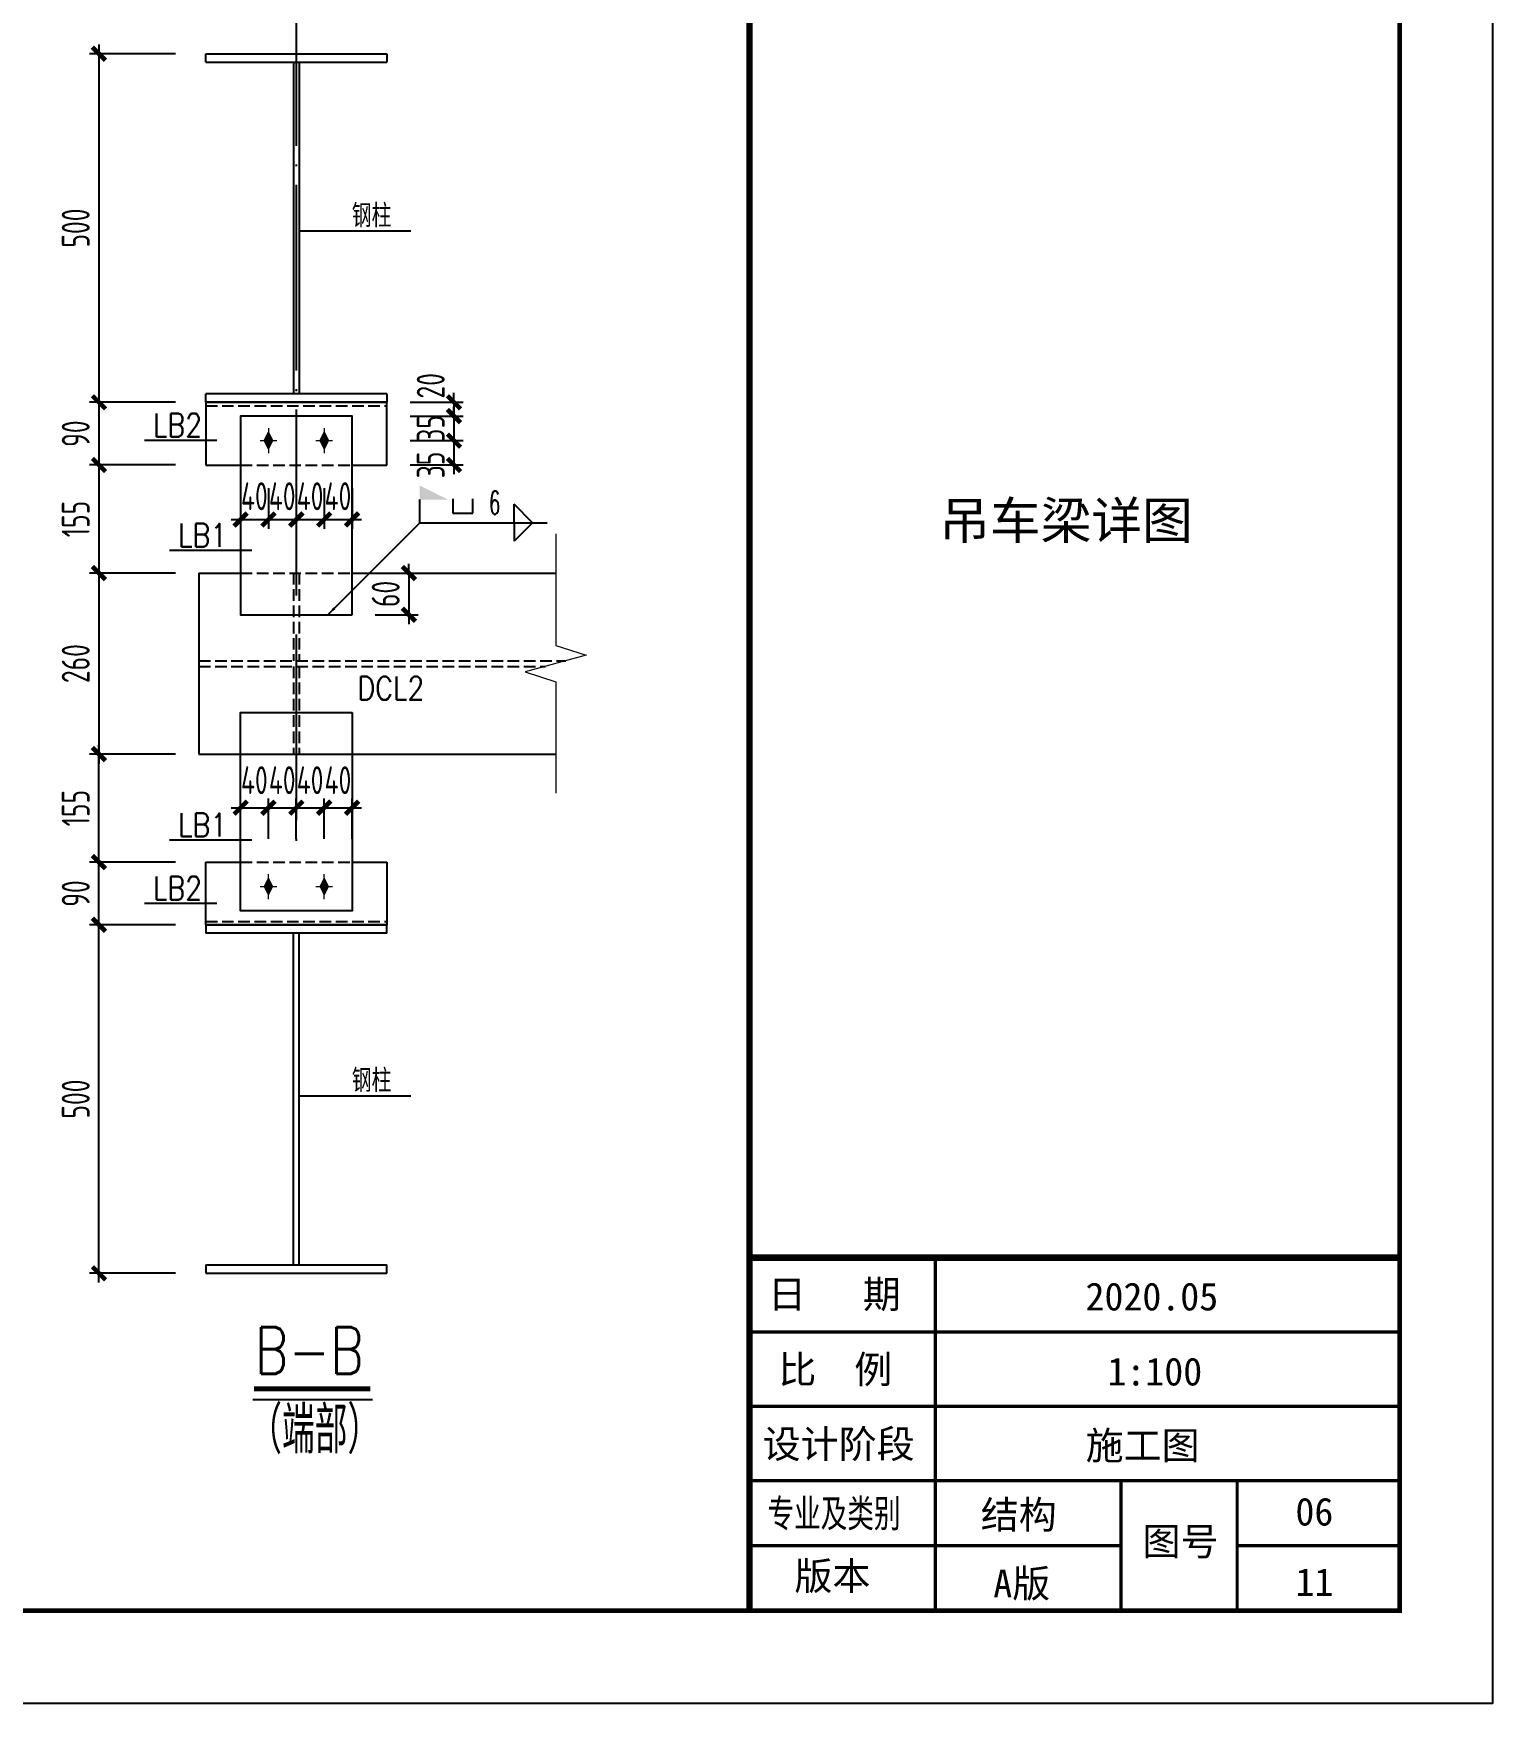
# Model space of a CAD drawing. Extents: x -1389621 to 57380, y -92505 to 283644.
# Drawn here: x -254563 to -238853, y -5907 to 12070 of the extents above; entities that cross this region are included whole.
import ezdxf
from ezdxf.enums import TextEntityAlignment as Align

# ---------------------------------------------------------------- set-up
doc = ezdxf.new("R2010")
doc.units = 0
doc.header["$LTSCALE"] = 100
doc.header["$MEASUREMENT"] = 0
for name, pattern in [('DASH', [0.35, 0.25, -0.1]), ('DOTE', [2.42, 2, -0.2, 0.02, -0.2]), ('SOLID', [0])]:
    doc.linetypes.add(name, pattern=pattern)
doc.layers.get('0').update_dxf_attribs({"linetype": 'CONTINUOUS'})
doc.layers.get('Defpoints').update_dxf_attribs({"linetype": 'CONTINUOUS'})
for name, color, linetype in [('10', 7, 'CONTINUOUS'), ('AXIS', 3, 'CONTINUOUS'), ('BOLTFILL', 2, 'CONTINUOUS'), ('BORDER', 7, 'CONTINUOUS'), ('BZ_标准图框', 7, 'CONTINUOUS'), ('DIM', 3, 'CONTINUOUS'), ('DOTE', 1, 'DOTE'), ('焊缝标注', 253, 'CONTINUOUS'), ('钢板标注', 253, 'CONTINUOUS')]:
    doc.layers.add(name, color=color, linetype=linetype)
for name, color, linetype, lineweight in [('BOLT', 62, 'CONTINUOUS', 5), ('PUB_TEXT', 7, 'CONTINUOUS', 15), ('THIN', 7, 'CONTINUOUS', 0)]:
    doc.layers.add(name, color=color, linetype=linetype, lineweight=lineweight)
doc.styles.add('-宋体', font='SimSun.ttf')
doc.styles.add('ht', font='simhei.ttf', dxfattribs={"width": 0.8})
doc.styles.add('ROMANS', font='romans', dxfattribs={"width": 0.8, "height": 2.5})
doc.styles.get("Standard").update_dxf_attribs({"font": 'txt', "height": 3, "bigfont": 'hztxt'})
doc.styles.add('TSSD_Dimension', font='tssdeng.shx', dxfattribs={"width": 0.7, "bigfont": 'hztxt.shx'})
doc.styles.add('TSSD_REIN', font='Tssdeng.shx', dxfattribs={"width": 0.7, "bigfont": 'hztxt.shx'})
doc.dimstyles.new('TSSD_100_100', dxfattribs={"dimtxt": 300, "dimasz": 100, "dimexe": 100, "dimexo": 250, "dimgap": 100, "dimtad": 1, "dimdec": 0, "dimzin": 0, "dimdsep": 46, "dimtxsty": 'TSSD_Dimension', "dimblk": 'ARCHTICK', "dimblk1": 'ARCHTICK', "dimblk2": 'ARCHTICK', "dimcen": 0, "dimdle": 100, "dimclrt": 7, "dimadec": 0, "dimazin": 0, "dimtfac": 1, "dimtdec": 0, "dimtix": 1, "dimtmove": 2, "dimatfit": 3, "dimfxl": 0, "dimtolj": 1, "dimtzin": 0, "dimarcsym": 0})

# ---------------------------------------------------------------- blocks, each defined once
blk = doc.blocks.new('A$C3FAA1434')
at = {"layer": 'BOLT'}
for p, q in [((200, 600), (200, 0)), ((0, 300), (400, 300))]:
    blk.add_line(p, q, dxfattribs=at)
blk.add_lwpolyline([(100, 300), (200, 500), (300, 300), (200, 100)], close=True, dxfattribs=at)
at = {"layer": 'BOLTFILL'}
blk.add_solid([(100, 300), (200, 500), (200, 100), (300, 300)], dxfattribs=at)
blk = doc.blocks.new('_ArchTick')
at = {"color": 0, "linetype": 'ByBlock'}
blk.add_lwpolyline([(-0.71, -0.71, 0.5, 0.5, 0), (0.71, 0.71, 0.5, 0.5, 0)], format="xyseb", dxfattribs=at)
blk = doc.blocks.new('*D2442')
at = {"layer": 'Defpoints', "color": 0, "ltscale": 100}
for p in [(-252782, 6262), (-253857, 4312), (-252782, 4312)]:
    blk.add_point(p, dxfattribs=at)
at = {"layer": 'DIM', "color": 0, "lineweight": -2, "ltscale": 100}
for p, q in [((-253857, 6362), (-253857, 4212)), ((-253032, 6262), (-253957, 6262)), ((-253032, 4312), (-253957, 4312))]:
    blk.add_line(p, q, dxfattribs=at)
at = {"layer": 'DIM', "color": 0, "lineweight": -2, "ltscale": 100, "xscale": 100, "yscale": 100, "zscale": 100}
for p, rotation in [((-253857, 6262), 90), ((-253857, 4312), 270)]:
    blk.add_blockref('_ArchTick', p, dxfattribs=dict(at, rotation=rotation))
at = {"layer": 'DIM', "color": 7, "ltscale": 100, "insert": (-254107, 5287), "char_height": 300, "attachment_point": 5, "rotation": 90, "style": 'TSSD_Dimension'}
blk.add_mtext('\\A1;260', dxfattribs=at)
blk = doc.blocks.new('*D2443')
at = {"layer": 'Defpoints', "color": 0, "ltscale": 100}
for p in [(-252782, 7425), (-253857, 6262), (-252782, 6262)]:
    blk.add_point(p, dxfattribs=at)
at = {"layer": 'DIM', "color": 0, "lineweight": -2, "ltscale": 100}
for p, q in [((-253032, 7425), (-253957, 7425)), ((-253857, 7525), (-253857, 6162)), ((-253032, 6262), (-253957, 6262))]:
    blk.add_line(p, q, dxfattribs=at)
at = {"layer": 'DIM', "color": 0, "lineweight": -2, "ltscale": 100, "xscale": 100, "yscale": 100, "zscale": 100}
for p, rotation in [((-253857, 7425), 90), ((-253857, 6262), 270)]:
    blk.add_blockref('_ArchTick', p, dxfattribs=dict(at, rotation=rotation))
at = {"layer": 'DIM', "color": 7, "ltscale": 100, "insert": (-254107, 6843), "char_height": 300, "attachment_point": 5, "rotation": 90, "style": 'TSSD_Dimension'}
blk.add_mtext('\\A1;155', dxfattribs=at)
blk = doc.blocks.new('*D2413')
at = {"layer": 'Defpoints', "color": 0, "ltscale": 100}
for p in [(-252782, 11850), (-253857, 8100), (-252782, 8100)]:
    blk.add_point(p, dxfattribs=at)
at = {"layer": 'DIM', "color": 0, "lineweight": -2, "ltscale": 100}
for p, q in [((-253857, 11950), (-253857, 8000)), ((-253032, 11850), (-253957, 11850)), ((-253032, 8100), (-253957, 8100))]:
    blk.add_line(p, q, dxfattribs=at)
at = {"layer": 'DIM', "color": 0, "lineweight": -2, "ltscale": 100, "xscale": 100, "yscale": 100, "zscale": 100}
for p, rotation in [((-253857, 11850), 90), ((-253857, 8100), 270)]:
    blk.add_blockref('_ArchTick', p, dxfattribs=dict(at, rotation=rotation))
at = {"layer": 'DIM', "color": 7, "ltscale": 100, "insert": (-254107, 9975), "char_height": 300, "attachment_point": 5, "rotation": 90, "style": 'TSSD_Dimension'}
blk.add_mtext('\\A1;500', dxfattribs=at)
blk = doc.blocks.new('*D2414')
at = {"layer": 'Defpoints', "color": 0, "ltscale": 100}
for p in [(-252782, 8100), (-253857, 7425), (-252782, 7425)]:
    blk.add_point(p, dxfattribs=at)
at = {"layer": 'DIM', "color": 0, "lineweight": -2, "ltscale": 100}
for p, q in [((-253032, 8100), (-253957, 8100)), ((-253857, 8200), (-253857, 7325)), ((-253032, 7425), (-253957, 7425))]:
    blk.add_line(p, q, dxfattribs=at)
at = {"layer": 'DIM', "color": 0, "lineweight": -2, "ltscale": 100, "xscale": 100, "yscale": 100, "zscale": 100}
for p, rotation in [((-253857, 8100), 90), ((-253857, 7425), 270)]:
    blk.add_blockref('_ArchTick', p, dxfattribs=dict(at, rotation=rotation))
at = {"layer": 'DIM', "color": 7, "ltscale": 100, "insert": (-254107, 7762), "char_height": 300, "attachment_point": 5, "rotation": 90, "style": 'TSSD_Dimension'}
blk.add_mtext('\\A1;90', dxfattribs=at)
blk = doc.blocks.new('*D2415')
at = {"layer": 'Defpoints', "color": 0, "ltscale": 100}
for p in [(-251432, 7425), (-251132, 7425), (-251132, 6838)]:
    blk.add_point(p, dxfattribs=at)
at = {"layer": 'DIM', "color": 0, "lineweight": -2, "ltscale": 100}
for p, q in [((-251432, 7175), (-251432, 6738)), ((-251132, 7175), (-251132, 6738)), ((-251532, 6838), (-251032, 6838))]:
    blk.add_line(p, q, dxfattribs=at)
at = {"layer": 'DIM', "color": 0, "lineweight": -2, "ltscale": 100, "xscale": 100, "yscale": 100, "zscale": 100, "rotation": 180}
blk.add_blockref('_ArchTick', (-251432, 6838), dxfattribs=at)
at = {"layer": 'DIM', "color": 0, "lineweight": -2, "ltscale": 100, "xscale": 100, "yscale": 100, "zscale": 100}
blk.add_blockref('_ArchTick', (-251132, 6838), dxfattribs=at)
at = {"layer": 'DIM', "color": 7, "ltscale": 100, "insert": (-251284, 7088), "char_height": 300, "attachment_point": 5, "style": 'TSSD_Dimension'}
blk.add_mtext('\\A1;40', dxfattribs=at)
blk = doc.blocks.new('*D2416')
at = {"layer": 'Defpoints', "color": 0, "ltscale": 100}
for p in [(-251732, 7425), (-251432, 7425), (-251432, 6838)]:
    blk.add_point(p, dxfattribs=at)
at = {"layer": 'DIM', "color": 0, "lineweight": -2, "ltscale": 100}
for p, q in [((-251732, 7175), (-251732, 6738)), ((-251432, 7175), (-251432, 6738)), ((-251832, 6838), (-251332, 6838))]:
    blk.add_line(p, q, dxfattribs=at)
at = {"layer": 'DIM', "color": 0, "lineweight": -2, "ltscale": 100, "xscale": 100, "yscale": 100, "zscale": 100, "rotation": 180}
blk.add_blockref('_ArchTick', (-251732, 6838), dxfattribs=at)
at = {"layer": 'DIM', "color": 0, "lineweight": -2, "ltscale": 100, "xscale": 100, "yscale": 100, "zscale": 100}
blk.add_blockref('_ArchTick', (-251432, 6838), dxfattribs=at)
at = {"layer": 'DIM', "color": 7, "ltscale": 100, "insert": (-251584, 7088), "char_height": 300, "attachment_point": 5, "style": 'TSSD_Dimension'}
blk.add_mtext('\\A1;40', dxfattribs=at)
blk = doc.blocks.new('*D2424')
at = {"layer": 'Defpoints', "color": 0, "ltscale": 100}
for p in [(-252032, 7425), (-251732, 7425), (-251732, 6838)]:
    blk.add_point(p, dxfattribs=at)
at = {"layer": 'DIM', "color": 0, "lineweight": -2, "ltscale": 100}
for p, q in [((-252032, 7175), (-252032, 6738)), ((-251732, 7175), (-251732, 6738)), ((-252132, 6838), (-251632, 6838))]:
    blk.add_line(p, q, dxfattribs=at)
at = {"layer": 'DIM', "color": 0, "lineweight": -2, "ltscale": 100, "xscale": 100, "yscale": 100, "zscale": 100, "rotation": 180}
blk.add_blockref('_ArchTick', (-252032, 6838), dxfattribs=at)
at = {"layer": 'DIM', "color": 0, "lineweight": -2, "ltscale": 100, "xscale": 100, "yscale": 100, "zscale": 100}
blk.add_blockref('_ArchTick', (-251732, 6838), dxfattribs=at)
at = {"layer": 'DIM', "color": 7, "ltscale": 100, "insert": (-251884, 7088), "char_height": 300, "attachment_point": 5, "style": 'TSSD_Dimension'}
blk.add_mtext('\\A1;40', dxfattribs=at)
blk = doc.blocks.new('*D2425')
at = {"layer": 'Defpoints', "color": 0, "ltscale": 100}
for p in [(-252332, 7425), (-252032, 7425), (-252032, 6838)]:
    blk.add_point(p, dxfattribs=at)
at = {"layer": 'DIM', "color": 0, "lineweight": -2, "ltscale": 100}
for p, q in [((-252332, 7175), (-252332, 6738)), ((-252032, 7175), (-252032, 6738)), ((-252432, 6838), (-251932, 6838))]:
    blk.add_line(p, q, dxfattribs=at)
at = {"layer": 'DIM', "color": 0, "lineweight": -2, "ltscale": 100, "xscale": 100, "yscale": 100, "zscale": 100, "rotation": 180}
blk.add_blockref('_ArchTick', (-252332, 6838), dxfattribs=at)
at = {"layer": 'DIM', "color": 0, "lineweight": -2, "ltscale": 100, "xscale": 100, "yscale": 100, "zscale": 100}
blk.add_blockref('_ArchTick', (-252032, 6838), dxfattribs=at)
at = {"layer": 'DIM', "color": 7, "ltscale": 100, "insert": (-252184, 7088), "char_height": 300, "attachment_point": 5, "style": 'TSSD_Dimension'}
blk.add_mtext('\\A1;40', dxfattribs=at)
blk = doc.blocks.new('*D2426')
at = {"layer": 'Defpoints', "color": 0, "ltscale": 100}
for p in [(-250757, 8100), (-250757, 7950), (-250035, 7950)]:
    blk.add_point(p, dxfattribs=at)
at = {"layer": 'DIM', "color": 0, "lineweight": -2, "ltscale": 100}
for p, q in [((-250507, 8100), (-249935, 8100)), ((-250035, 8100), (-250035, 8200)), ((-250035, 8100), (-250035, 7950)), ((-250507, 7950), (-249935, 7950)), ((-250035, 7950), (-250035, 7850))]:
    blk.add_line(p, q, dxfattribs=at)
at = {"layer": 'DIM', "color": 0, "lineweight": -2, "ltscale": 100, "xscale": 100, "yscale": 100, "zscale": 100}
for p, rotation in [((-250035, 8100), 270), ((-250035, 7950), 90)]:
    blk.add_blockref('_ArchTick', p, dxfattribs=dict(at, rotation=rotation))
at = {"layer": 'DIM', "color": 7, "ltscale": 100, "insert": (-250285, 8277), "char_height": 300, "attachment_point": 5, "rotation": 90, "style": 'TSSD_Dimension'}
blk.add_mtext('\\A1;20', dxfattribs=at)
blk = doc.blocks.new('*D2427')
at = {"layer": 'Defpoints', "color": 0, "ltscale": 100}
for p in [(-250757, 7687), (-250757, 7425), (-250035, 7425)]:
    blk.add_point(p, dxfattribs=at)
at = {"layer": 'DIM', "color": 0, "lineweight": -2, "ltscale": 100}
for p, q in [((-250035, 7787), (-250035, 7325)), ((-250507, 7687), (-249935, 7687)), ((-250507, 7425), (-249935, 7425))]:
    blk.add_line(p, q, dxfattribs=at)
at = {"layer": 'DIM', "color": 0, "lineweight": -2, "ltscale": 100, "xscale": 100, "yscale": 100, "zscale": 100}
for p, rotation in [((-250035, 7687), 90), ((-250035, 7425), 270)]:
    blk.add_blockref('_ArchTick', p, dxfattribs=dict(at, rotation=rotation))
at = {"layer": 'DIM', "color": 7, "ltscale": 100, "insert": (-250285, 7425), "char_height": 300, "attachment_point": 5, "rotation": 90, "style": 'TSSD_Dimension'}
blk.add_mtext('\\A1;35', dxfattribs=at)
blk = doc.blocks.new('*D2428')
at = {"layer": 'Defpoints', "color": 0, "ltscale": 100}
for p in [(-250757, 7950), (-250757, 7687), (-250035, 7687)]:
    blk.add_point(p, dxfattribs=at)
at = {"layer": 'DIM', "color": 0, "lineweight": -2, "ltscale": 100}
for p, q in [((-250507, 7950), (-249935, 7950)), ((-250035, 7950), (-250035, 8050)), ((-250035, 7950), (-250035, 7687)), ((-250507, 7687), (-249935, 7687)), ((-250035, 7687), (-250035, 7587))]:
    blk.add_line(p, q, dxfattribs=at)
at = {"layer": 'DIM', "color": 0, "lineweight": -2, "ltscale": 100, "xscale": 100, "yscale": 100, "zscale": 100}
for p, rotation in [((-250035, 7950), 270), ((-250035, 7687), 90)]:
    blk.add_blockref('_ArchTick', p, dxfattribs=dict(at, rotation=rotation))
at = {"layer": 'DIM', "color": 7, "ltscale": 100, "insert": (-250285, 7818), "char_height": 300, "attachment_point": 5, "rotation": 90, "style": 'TSSD_Dimension'}
blk.add_mtext('\\A1;35', dxfattribs=at)
blk = doc.blocks.new('*D2439')
at = {"layer": 'Defpoints', "color": 0, "ltscale": 100}
for p in [(-251132, 6262), (-251132, 5812), (-250520, 5812)]:
    blk.add_point(p, dxfattribs=at)
at = {"layer": 'DIM', "color": 0, "lineweight": -2, "ltscale": 100}
for p, q in [((-250520, 6262), (-250520, 6362)), ((-250882, 6262), (-250420, 6262)), ((-250520, 6262), (-250520, 5812)), ((-250882, 5812), (-250420, 5812)), ((-250520, 5812), (-250520, 5712))]:
    blk.add_line(p, q, dxfattribs=at)
at = {"layer": 'DIM', "color": 0, "lineweight": -2, "ltscale": 100, "xscale": 100, "yscale": 100, "zscale": 100}
for p, rotation in [((-250520, 6262), 270), ((-250520, 5812), 90)]:
    blk.add_blockref('_ArchTick', p, dxfattribs=dict(at, rotation=rotation))
at = {"layer": 'DIM', "color": 7, "ltscale": 100, "insert": (-250770, 6037), "char_height": 300, "attachment_point": 5, "rotation": 90, "style": 'TSSD_Dimension'}
blk.add_mtext('\\A1;60', dxfattribs=at)
blk = doc.blocks.new('*D2458')
at = {"layer": 'Defpoints', "color": 0, "ltscale": 100}
for p in [(-251132, 3736), (-251432, 3150), (-251132, 3150)]:
    blk.add_point(p, dxfattribs=at)
at = {"layer": 'DIM', "color": 0, "lineweight": -2, "ltscale": 100}
for p, q in [((-251432, 3400), (-251432, 3836)), ((-251132, 3400), (-251132, 3836)), ((-251532, 3736), (-251032, 3736))]:
    blk.add_line(p, q, dxfattribs=at)
at = {"layer": 'DIM', "color": 0, "lineweight": -2, "ltscale": 100, "xscale": 100, "yscale": 100, "zscale": 100, "rotation": 180}
blk.add_blockref('_ArchTick', (-251432, 3736), dxfattribs=at)
at = {"layer": 'DIM', "color": 0, "lineweight": -2, "ltscale": 100, "xscale": 100, "yscale": 100, "zscale": 100}
blk.add_blockref('_ArchTick', (-251132, 3736), dxfattribs=at)
at = {"layer": 'DIM', "color": 7, "ltscale": 100, "insert": (-251284, 4032), "char_height": 300, "attachment_point": 5, "style": 'TSSD_Dimension'}
blk.add_mtext('\\A1;40', dxfattribs=at)
blk = doc.blocks.new('*D2459')
at = {"layer": 'Defpoints', "color": 0, "ltscale": 100}
for p in [(-251432, 3736), (-251732, 3150), (-251432, 3150)]:
    blk.add_point(p, dxfattribs=at)
at = {"layer": 'DIM', "color": 0, "lineweight": -2, "ltscale": 100}
for p, q in [((-251732, 3400), (-251732, 3836)), ((-251432, 3400), (-251432, 3836)), ((-251832, 3736), (-251332, 3736))]:
    blk.add_line(p, q, dxfattribs=at)
at = {"layer": 'DIM', "color": 0, "lineweight": -2, "ltscale": 100, "xscale": 100, "yscale": 100, "zscale": 100, "rotation": 180}
blk.add_blockref('_ArchTick', (-251732, 3736), dxfattribs=at)
at = {"layer": 'DIM', "color": 0, "lineweight": -2, "ltscale": 100, "xscale": 100, "yscale": 100, "zscale": 100}
blk.add_blockref('_ArchTick', (-251432, 3736), dxfattribs=at)
at = {"layer": 'DIM', "color": 7, "ltscale": 100, "insert": (-251584, 4032), "char_height": 300, "attachment_point": 5, "style": 'TSSD_Dimension'}
blk.add_mtext('\\A1;40', dxfattribs=at)
blk = doc.blocks.new('*D2460')
at = {"layer": 'Defpoints', "color": 0, "ltscale": 100}
for p in [(-251732, 3736), (-252032, 3150), (-251732, 3150)]:
    blk.add_point(p, dxfattribs=at)
at = {"layer": 'DIM', "color": 0, "lineweight": -2, "ltscale": 100}
for p, q in [((-252032, 3400), (-252032, 3836)), ((-251732, 3400), (-251732, 3836)), ((-252132, 3736), (-251632, 3736))]:
    blk.add_line(p, q, dxfattribs=at)
at = {"layer": 'DIM', "color": 0, "lineweight": -2, "ltscale": 100, "xscale": 100, "yscale": 100, "zscale": 100, "rotation": 180}
blk.add_blockref('_ArchTick', (-252032, 3736), dxfattribs=at)
at = {"layer": 'DIM', "color": 0, "lineweight": -2, "ltscale": 100, "xscale": 100, "yscale": 100, "zscale": 100}
blk.add_blockref('_ArchTick', (-251732, 3736), dxfattribs=at)
at = {"layer": 'DIM', "color": 7, "ltscale": 100, "insert": (-251884, 4032), "char_height": 300, "attachment_point": 5, "style": 'TSSD_Dimension'}
blk.add_mtext('\\A1;40', dxfattribs=at)
blk = doc.blocks.new('*D2461')
at = {"layer": 'Defpoints', "color": 0, "ltscale": 100}
for p in [(-253857, 4312), (-252782, 4312), (-252782, 3150)]:
    blk.add_point(p, dxfattribs=at)
at = {"layer": 'DIM', "color": 0, "lineweight": -2, "ltscale": 100}
for p, q in [((-253857, 3050), (-253857, 4412)), ((-253032, 4312), (-253957, 4312)), ((-253032, 3150), (-253957, 3150))]:
    blk.add_line(p, q, dxfattribs=at)
at = {"layer": 'DIM', "color": 0, "lineweight": -2, "ltscale": 100, "xscale": 100, "yscale": 100, "zscale": 100}
for p, rotation in [((-253857, 4312), 90), ((-253857, 3150), 270)]:
    blk.add_blockref('_ArchTick', p, dxfattribs=dict(at, rotation=rotation))
at = {"layer": 'DIM', "color": 7, "ltscale": 100, "insert": (-254107, 3731), "char_height": 300, "attachment_point": 5, "rotation": 90, "style": 'TSSD_Dimension'}
blk.add_mtext('\\A1;155', dxfattribs=at)
blk = doc.blocks.new('*D2462')
at = {"layer": 'Defpoints', "color": 0, "ltscale": 100}
for p in [(-253857, 2475), (-252782, 2475), (-252782, -1275)]:
    blk.add_point(p, dxfattribs=at)
at = {"layer": 'DIM', "color": 0, "lineweight": -2, "ltscale": 100}
for p, q in [((-253857, -1375), (-253857, 2575)), ((-253032, 2475), (-253957, 2475)), ((-253032, -1275), (-253957, -1275))]:
    blk.add_line(p, q, dxfattribs=at)
at = {"layer": 'DIM', "color": 0, "lineweight": -2, "ltscale": 100, "xscale": 100, "yscale": 100, "zscale": 100}
for p, rotation in [((-253857, 2475), 90), ((-253857, -1275), 270)]:
    blk.add_blockref('_ArchTick', p, dxfattribs=dict(at, rotation=rotation))
at = {"layer": 'DIM', "color": 7, "ltscale": 100, "insert": (-254107, 600), "char_height": 300, "attachment_point": 5, "rotation": 90, "style": 'TSSD_Dimension'}
blk.add_mtext('\\A1;500', dxfattribs=at)
blk = doc.blocks.new('*D2463')
at = {"layer": 'Defpoints', "color": 0, "ltscale": 100}
for p in [(-253857, 3150), (-252782, 3150), (-252782, 2475)]:
    blk.add_point(p, dxfattribs=at)
at = {"layer": 'DIM', "color": 0, "lineweight": -2, "ltscale": 100}
for p, q in [((-253857, 2375), (-253857, 3250)), ((-253032, 3150), (-253957, 3150)), ((-253032, 2475), (-253957, 2475))]:
    blk.add_line(p, q, dxfattribs=at)
at = {"layer": 'DIM', "color": 0, "lineweight": -2, "ltscale": 100, "xscale": 100, "yscale": 100, "zscale": 100}
for p, rotation in [((-253857, 3150), 90), ((-253857, 2475), 270)]:
    blk.add_blockref('_ArchTick', p, dxfattribs=dict(at, rotation=rotation))
at = {"layer": 'DIM', "color": 7, "ltscale": 100, "insert": (-254107, 2812), "char_height": 300, "attachment_point": 5, "rotation": 90, "style": 'TSSD_Dimension'}
blk.add_mtext('\\A1;90', dxfattribs=at)
blk = doc.blocks.new('*D2464')
at = {"layer": 'Defpoints', "color": 0, "ltscale": 100}
for p in [(-252032, 3736), (-252332, 3150), (-252032, 3150)]:
    blk.add_point(p, dxfattribs=at)
at = {"layer": 'DIM', "color": 0, "lineweight": -2, "ltscale": 100}
for p, q in [((-252332, 3400), (-252332, 3836)), ((-252032, 3400), (-252032, 3836)), ((-252432, 3736), (-251932, 3736))]:
    blk.add_line(p, q, dxfattribs=at)
at = {"layer": 'DIM', "color": 0, "lineweight": -2, "ltscale": 100, "xscale": 100, "yscale": 100, "zscale": 100, "rotation": 180}
blk.add_blockref('_ArchTick', (-252332, 3736), dxfattribs=at)
at = {"layer": 'DIM', "color": 0, "lineweight": -2, "ltscale": 100, "xscale": 100, "yscale": 100, "zscale": 100}
blk.add_blockref('_ArchTick', (-252032, 3736), dxfattribs=at)
at = {"layer": 'DIM', "color": 7, "ltscale": 100, "insert": (-252184, 4032), "char_height": 300, "attachment_point": 5, "style": 'TSSD_Dimension'}
blk.add_mtext('\\A1;40', dxfattribs=at)
blk = doc.blocks.new('A$C064F2E3D')
at = {"layer": 'BZ_标准图框'}
for points, const_width in [([(35, 0), (35, 57400)], 70), ([(35, 3800), (7035, 3800)], 70), ([(2035, 1400), (2035, 3800)], 35), ([(35, 3000), (7035, 3000)], 35), ([(35, 2200), (7035, 2200)], 35), ([(35, 1400), (7035, 1400)], 35), ([(35, 1400), (7035, 1400)], 35), ([(2035, 0), (2035, 1400)], 35), ([(4035, 0), (4035, 1400)], 35), ([(5285, 0), (5285, 1400)], 35), ([(35, 700), (4035, 700)], 35), ([(5285, 700), (7035, 700)], 35)]:
    blk.add_lwpolyline(points, dxfattribs=dict(at, const_width=const_width))
at = {"layer": 'BZ_标准图框', "style": 'ht'}
for s, p in [('日   期', (233, 3257)), ('2020.05', (3652, 3232)), ('比  例', (345, 2447)), ('设计阶段', (176, 1644)), ('施工图', (3653, 1628)), ('结构', (2524, 883)), ('图号', (4266, 595)), ('版本 ', (518, 224)), ('A版', (2659, 143)), ('11', (5912, 158))]:
    blk.add_text(s, height=300, dxfattribs=at).set_placement(p)
at = {"layer": 'BZ_标准图框', "style": 'ht', "width": 0.7}
blk.add_text('专业及类别', height=300, dxfattribs=at).set_placement((228, 898))

msp = doc.modelspace()

# ---------------------------------------------------------------- linework, layer by layer
at = {"layer": '10', "ltscale": 100}
for p, q in [((-252706.862, 11849.573), (-250756.862, 11849.573)), ((-252706.862, 11759.573), (-252706.862, 11849.573)), ((-252706.862, 11759.573), (-250756.862, 11759.573)), ((-251761.862, 11759.573), (-251761.862, 8189.573)), ((-251701.862, 11759.573), (-251701.862, 8189.573)), ((-250756.862, 11849.573), (-250756.862, 11759.573)), ((-251701.862, 9943.427), (-250500.734, 9943.427)), ((-250756.862, 8189.573), (-252706.862, 8189.573)), ((-252706.862, 8099.573), (-252706.862, 8189.573)), ((-250756.862, 8099.573), (-252706.862, 8099.573)), ((-252706.862, 8099.573), (-250756.862, 8099.573)), ((-252706.862, 8099.573), (-252706.862, 7424.573)), ((-250756.862, 8189.573), (-250756.862, 8099.573)), ((-250756.862, 7424.573), (-250756.862, 8099.573)), ((-252706.862, 7424.573), (-252331.862, 7424.573)), ((-251131.862, 7424.573), (-250756.862, 7424.573)), ((-252781.862, 6262.073), (-252331.862, 6262.073)), ((-252781.862, 6262.073), (-252781.862, 4312.073)), ((-251131.862, 6262.073), (-248939.734, 6262.073)), ((-252781.862, 4312.073), (-248939.734, 4312.073)), ((-252706.862, 3149.573), (-252331.862, 3149.573)), ((-252706.862, 2474.573), (-252706.862, 3149.573)), ((-251131.862, 3149.573), (-250756.862, 3149.573)), ((-250756.862, 3149.573), (-250756.862, 2474.573)), ((-250756.862, 2474.573), (-252706.862, 2474.573)), ((-252706.862, 2474.573), (-252706.862, 2384.573)), ((-252706.862, 2474.573), (-250756.862, 2474.573)), ((-250756.862, 2384.573), (-252706.862, 2384.573)), ((-251761.862, -1185.427), (-251761.862, 2384.573)), ((-251701.862, -1185.427), (-251701.862, 2384.573)), ((-250756.862, 2384.573), (-250756.862, 2474.573)), ((-251701.862, 635.427), (-250500.734, 635.427)), ((-252706.862, -1185.427), (-250756.862, -1185.427)), ((-252706.862, -1185.427), (-252706.862, -1275.427)), ((-250756.862, -1275.427), (-250756.862, -1185.427)), ((-252706.862, -1275.427), (-250756.862, -1275.427))]:
    msp.add_line(p, q, dxfattribs=at)
at = {"layer": '10', "linetype": 'DASH', "ltscale": 5}
for p, q in [((-252706.862, 8062.073), (-250756.862, 8062.073)), ((-252331.862, 7424.573), (-251131.862, 7424.573)), ((-252331.862, 6262.073), (-251131.862, 6262.073)), ((-251761.862, 6262.073), (-251761.862, 5317.073)), ((-251701.862, 6262.073), (-251701.862, 5317.073)), ((-252781.862, 5317.073), (-248829.734, 5317.073)), ((-252781.862, 5257.073), (-249049.734, 5257.073)), ((-251761.862, 5257.073), (-251761.862, 4312.073)), ((-251701.862, 5257.073), (-251701.862, 4312.073)), ((-252331.862, 4312.073), (-251131.862, 4312.073)), ((-252331.862, 3149.573), (-251131.862, 3149.573)), ((-252706.862, 2512.073), (-250756.862, 2512.073))]:
    msp.add_line(p, q, dxfattribs=at)
at = {"layer": '10'}
for p, q in [((-252056.842, 7687.073), (-252056.842, 7687.073)), ((-251456.842, 7687.073), (-251456.842, 7687.073)), ((-252056.842, 2887.073), (-252056.842, 2887.073)), ((-251456.842, 2887.073), (-251456.842, 2887.073))]:
    msp.add_line(p, q, dxfattribs=at)
at = {"layer": '10', "ltscale": 100}
for points in [[(-251131.862, 5812.073), (-251131.862, 7949.573), (-252331.862, 7949.573), (-252331.862, 5812.073)], [(-251131.862, 4762.073), (-251131.862, 2624.573), (-252331.862, 2624.573), (-252331.862, 4762.073)]]:
    msp.add_lwpolyline(points, close=True, dxfattribs=at)
at = {"layer": 'AXIS', "color": 3}
msp.add_line((-252201.734, -2632.573, -122.92), (-250912.849, -2632.573, -122.92), dxfattribs=at)
at = {"layer": 'AXIS', "color": 3, "const_width": 53.363, "elevation": -122.92}
msp.add_lwpolyline([(-252186.702, -2518.524), (-250933.975, -2518.524)], dxfattribs=at)
at = {"layer": 'BORDER'}
msp.add_lwpolyline([(-322949.37, -5906.624), (-322949.37, 53491), (-238852.734, 53491), (-238852.734, -5906.624)], close=True, dxfattribs=at)
at = {"layer": 'BORDER', "const_width": 49.998}
msp.add_lwpolyline([(-320449.47, -4906.664), (-320449.47, 52491.04), (-239852.694, 52491.04), (-239852.694, -4906.664)], close=True, dxfattribs=at)
at = {"layer": 'DOTE', "linetype": 'DOTE', "ltscale": 10}
msp.add_line((-251731.862, 12860.427), (-251731.862, 3231.427), dxfattribs=at)
at = {"layer": 'THIN', "ltscale": 100}
msp.add_lwpolyline([(-248939.734, 6682.073), (-248939.734, 5482.073), (-248609.734, 5377.073), (-249269.734, 5197.073), (-248939.734, 5092.073), (-248939.734, 3892.073)], dxfattribs=at)
at = {"layer": '焊缝标注'}
for p, q in [((-250404.01, 6803.165), (-250404.01, 7053.155)), ((-250047.672, 7059.878), (-250047.672, 6905.878)), ((-249831.672, 6905.878), (-249831.672, 7059.878)), ((-250047.672, 6905.878), (-249831.672, 6905.878)), ((-249188.322, 6803.165), (-249388.314, 7003.157)), ((-249388.314, 6803.165), (-249388.314, 7003.157)), ((-251392.734, 5812.073), (-250404.01, 6803.165)), ((-250404.01, 6803.165), (-249031.05, 6803.165)), ((-249188.322, 6803.165), (-249388.314, 6603.173)), ((-249388.314, 6803.165), (-249388.314, 6603.173))]:
    msp.add_line(p, q, dxfattribs=at)
for points in [[(-250404.01, 7053.155), (-250104.022, 7053.155), (-250404.01, 7203.149)], [(-251392.734, 5812.073), (-251332.727, 5893.459), (-251311.493, 5872.272)]]:
    msp.add_solid(points, dxfattribs=at)
at = {"layer": '钢板标注'}
for p, q in [((-252587.014, 7689.943), (-253367.014, 7689.943)), ((-252212.014, 6503.943), (-253096.014, 6503.943)), ((-252212.014, 3385.943), (-253096.014, 3385.943)), ((-252587.014, 2705.943), (-253367.014, 2705.943))]:
    msp.add_line(p, q, dxfattribs=at)

# ---------------------------------------------------------------- block references
at = {"xscale": 0.99996, "yscale": 0.99996, "zscale": 0.99996}
msp.add_blockref('A$C064F2E3D', (-246887.412, -4906.664), dxfattribs=at)
at = {"layer": 'PUB_TEXT', "xscale": 0.4504523650102783, "yscale": 0.450452364551893, "zscale": 0.4504523647505607}
for p in [(-252121.953, 7551.937), (-251521.953, 7551.937)]:
    msp.add_blockref('A$C3FAA1434', p, dxfattribs=at)
at = {"layer": 'PUB_TEXT', "xscale": -0.4504523650102783, "yscale": 0.450452364551893, "zscale": 0.4504523647505607, "rotation": 180}
for p in [(-252121.953, 3022.209), (-251521.953, 3022.209)]:
    msp.add_blockref('A$C3FAA1434', p, dxfattribs=at)

# ---------------------------------------------------------------- texts
for s, style, width, p in [('B-B', 'ROMANS', 0.8, (-252181.003, -2357.562)), ('（端部）', 'TSSD_REIN', 0.7, (-252240.003, -3213.562))]:
    msp.add_text(s, height=504.2772, dxfattribs=dict(style=style, width=width)).set_placement(p)
at = {"layer": 'BZ_标准图框', "style": 'ht'}
for s, p in [('1:100', (-242999.538, -2482.557)), ('06', (-240975.575, -3990.139))]:
    msp.add_text(s, height=299.988, dxfattribs=at).set_placement(p)
at = {"layer": 'PUB_TEXT', "linetype": 'SOLID', "style": '-宋体'}
msp.add_text('吊车梁详图', height=399.984, dxfattribs=at).set_placement((-244809.342, 6627.448))
at = {"layer": '焊缝标注', "width": 0.97998}
msp.add_text('6', height=249.99, dxfattribs=at).set_placement((-249658.305, 6893.161), (-249535.812, 6893.161), align=Align.FIT)
at = {"layer": '钢板标注', "width": 0.85}
for s, p in [('钢柱', (-251134.235, 9982.427)), ('LB2', (-253274.515, 7728.943)), ('LB1', (-253003.515, 6543.943)), ('DCL2', (-251073.515, 4896.943)), ('LB1', (-253003.515, 3425.943)), ('LB2', (-253274.515, 2744.943)), ('钢柱', (-251134.235, 674.427))]:
    msp.add_text(s, height=250, dxfattribs=at).set_placement(p)

# ---------------------------------------------------------------- dimensions: what is measured, and where the dimension line sits
at = {"layer": 'DIM', "ltscale": 100}
for base, p1, p2, angle, text, picture, middle in [((-253856.923, 8099.573), (-252781.862, 11849.573), (-252781.862, 8099.573), 90, '500', '*D2413', (-254106.923, 9974.573)), ((-253856.923, 7424.573), (-252781.862, 8099.573), (-252781.862, 7424.573), 90, '90', '*D2414', (-254106.923, 7762.073)), ((-250035.333, 7687.073), (-250756.862, 7949.573), (-250756.862, 7687.073), 90, '35', '*D2428', (-250285.333, 7818.323)), ((-253856.923, 6262.073), (-252781.862, 7424.573), (-252781.862, 6262.073), 90, '155', '*D2443', (-254106.923, 6843.323)), ((-253856.923, 4312.073), (-252781.862, 6262.073), (-252781.862, 4312.073), 90, '260', '*D2442', (-254106.923, 5287.073)), ((-250520.222, 5812.073), (-251131.862, 6262.073), (-251131.862, 5812.073), 90, '60', '*D2439', (-250770.222, 6037.073)), ((-253856.923, 4312.073), (-252781.862, 3149.573), (-252781.862, 4312.073), 270, '155', '*D2461', (-254106.923, 3730.823)), ((-253856.923, 3149.573), (-252781.862, 2474.573), (-252781.862, 3149.573), 270, '90', '*D2463', (-254106.923, 2812.073)), ((-253856.923, 2474.573), (-252781.862, -1275.427), (-252781.862, 2474.573), 270, '500', '*D2462', (-254106.923, 599.573))]:
    dim = msp.add_linear_dim(base=base, p1=p1, p2=p2, angle=angle, text=text, dimstyle='TSSD_100_100', dxfattribs=at)
    dim.commit()
    dim.dimension.update_dxf_attribs({"geometry": picture, "text_midpoint": middle})
for base, p1, p2, text, picture, middle in [((-250035.333, 7949.573), (-250756.862, 8099.573), (-250756.862, 7949.573), '20', '*D2426', (-250285.333, 8276.881)), ((-250035.333, 7424.573), (-250756.862, 7687.073), (-250756.862, 7424.573), '35', '*D2427', (-250285.333, 7424.573))]:
    dim = msp.add_linear_dim(base=base, p1=p1, p2=p2, angle=90, text=text, dimstyle='TSSD_100_100', dxfattribs=at)
    dim.commit()
    dim.dimension.update_dxf_attribs({"geometry": picture, "text_midpoint": middle, "dimtype": 160})
for base, p1, p2, picture, middle in [((-252031.862, 6837.857), (-252331.862, 7424.573), (-252031.862, 7424.573), '*D2425', (-252183.734, 7087.857)), ((-251731.862, 6837.857), (-252031.862, 7424.573), (-251731.862, 7424.573), '*D2424', (-251883.734, 7087.857)), ((-251431.862, 6837.857), (-251731.862, 7424.573), (-251431.862, 7424.573), '*D2416', (-251583.734, 7087.857)), ((-251131.862, 6837.857), (-251431.862, 7424.573), (-251131.862, 7424.573), '*D2415', (-251283.734, 7087.857)), ((-252031.862, 3736.29), (-252331.862, 3149.573), (-252031.862, 3149.573), '*D2464', (-252183.734, 4032.29)), ((-251731.862, 3736.29), (-252031.862, 3149.573), (-251731.862, 3149.573), '*D2460', (-251883.734, 4032.29)), ((-251431.862, 3736.29), (-251731.862, 3149.573), (-251431.862, 3149.573), '*D2459', (-251583.734, 4032.29)), ((-251131.862, 3736.29), (-251431.862, 3149.573), (-251131.862, 3149.573), '*D2458', (-251283.734, 4032.29))]:
    dim = msp.add_linear_dim(base=base, p1=p1, p2=p2, text='40', dimstyle='TSSD_100_100', dxfattribs=at)
    dim.commit()
    dim.dimension.update_dxf_attribs({"geometry": picture, "text_midpoint": middle, "dimtype": 160})

doc.saveas('drawing.dxf')
